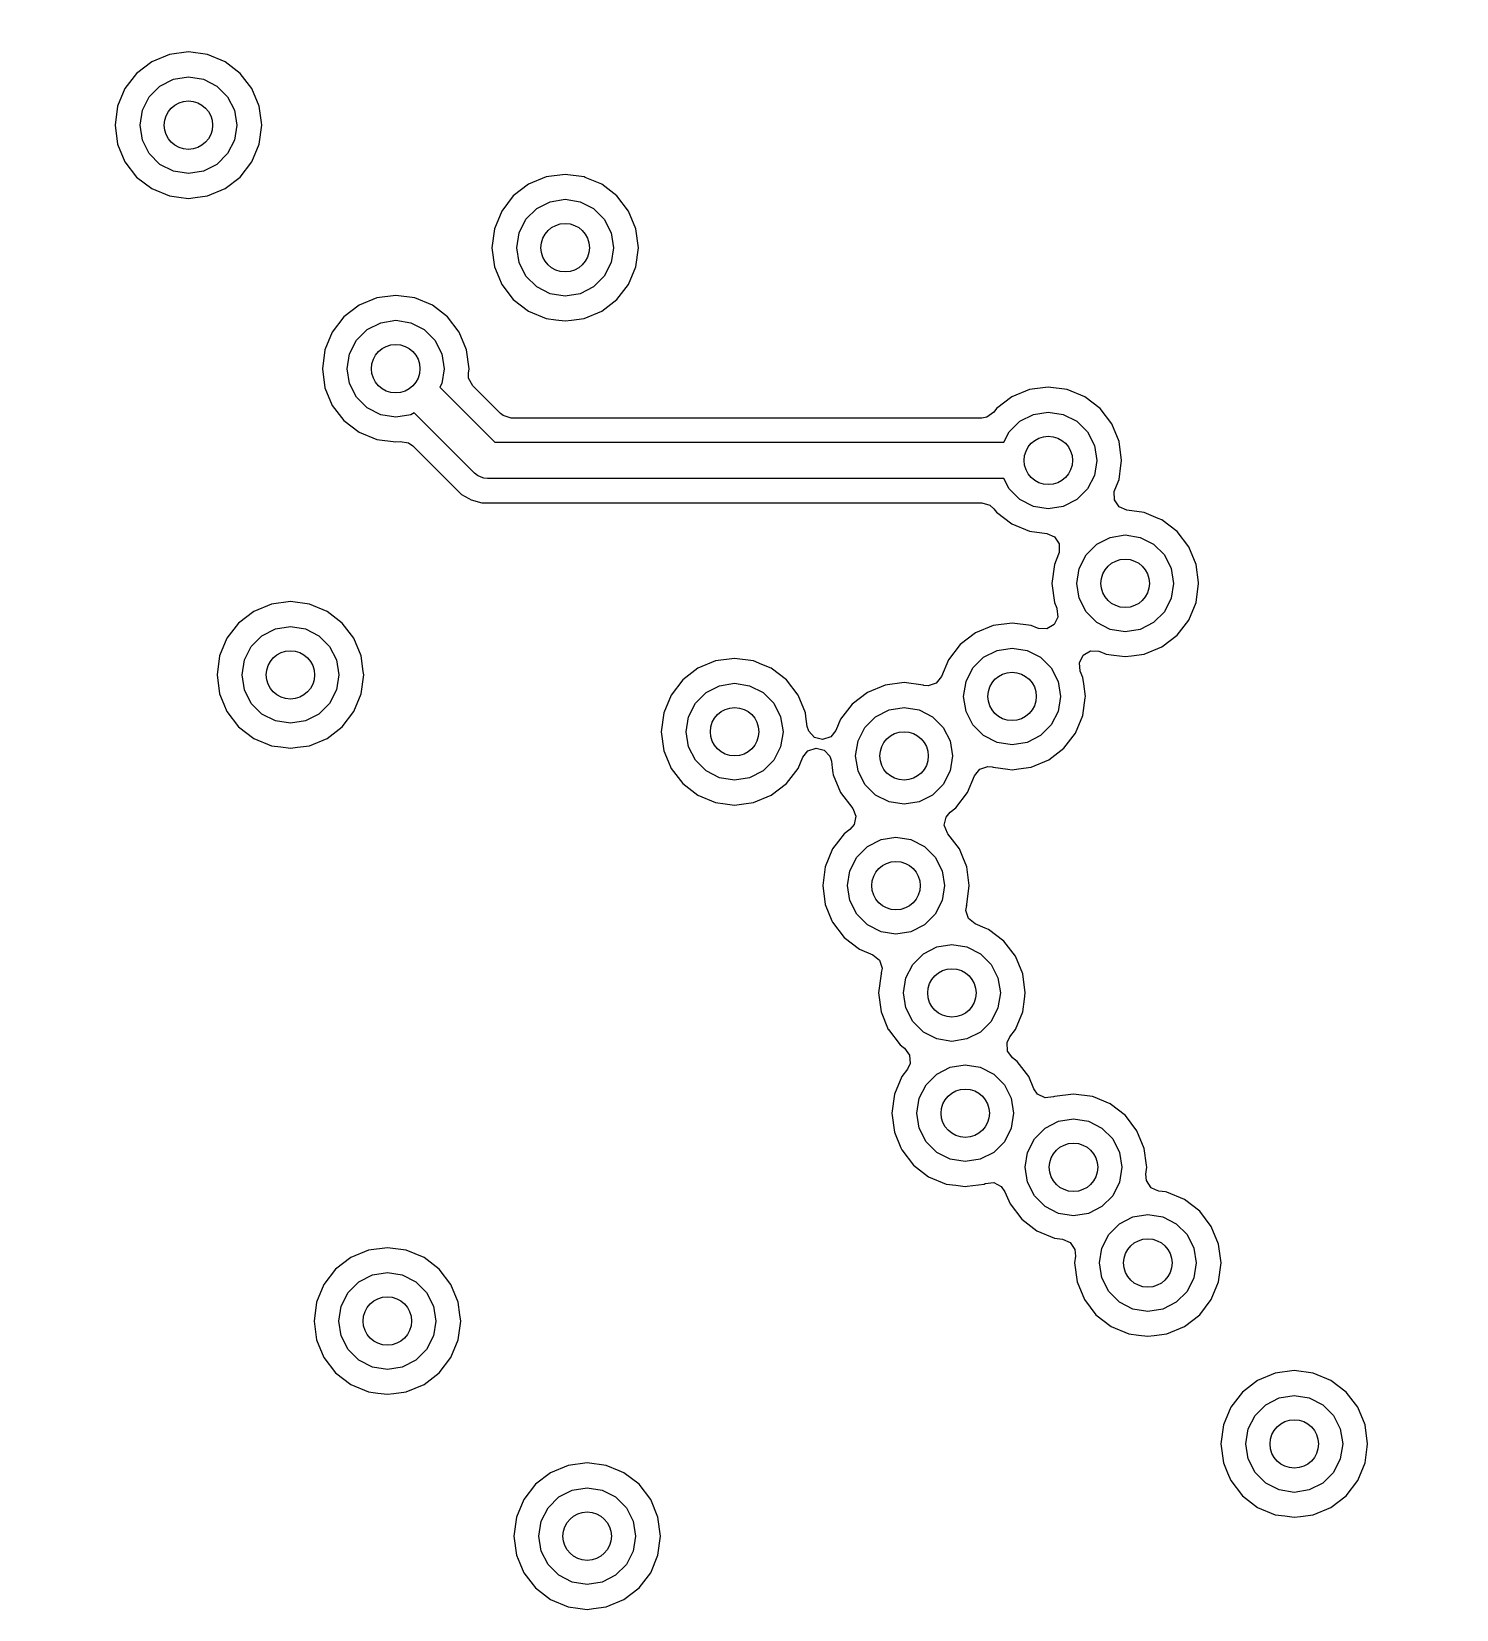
# Model space of a CAD drawing. Extents: x 116 to 183, y -110.2 to -37.6.
# Drawn here: x 130.79 to 142.56, y -79.85 to -66.81 of the extents above; entities that cross this region are included whole.
import ezdxf

# ---------------------------------------------------------------- set-up
doc = ezdxf.new("R2010")
doc.units = 0
doc.layers.add('BLACK', color=7, linetype='CONTINUOUS')

msp = doc.modelspace()

# ---------------------------------------------------------------- linework, layer by layer
at = {"layer": 'BLACK', "linetype": 'CONTINUOUS'}
for p, q in [((131.930737, -67.002456), (131.78466, -67.062963)), ((131.930739, -67.002455), (131.930737, -67.002456)), ((132.087499, -66.981818), (131.930739, -67.002455)), ((132.087501, -66.981818), (132.087499, -66.981818)), ((132.24426, -67.002455), (132.087501, -66.981818)), ((132.244262, -67.002456), (132.24426, -67.002455)), ((132.390341, -67.062964), (132.244262, -67.002456)), ((131.78466, -67.062963), (131.659218, -67.159218)), ((132.515782, -67.159218), (132.390341, -67.062964)), ((131.562963, -67.28466), (131.502456, -67.430737)), ((131.659218, -67.159218), (131.562963, -67.28466)), ((131.763893, -67.352386), (131.852386, -67.263893)), ((131.852386, -67.263893), (131.963893, -67.207077)), ((131.963893, -67.207077), (132.0875, -67.1875)), ((132.0875, -67.1875), (132.211107, -67.207077)), ((132.211107, -67.207077), (132.322614, -67.263893)), ((132.322614, -67.263893), (132.411107, -67.352386)), ((132.612036, -67.284659), (132.515782, -67.159218)), ((132.672544, -67.430738), (132.612036, -67.284659)), ((131.707077, -67.463893), (131.763893, -67.352386)), ((132.411107, -67.352386), (132.467923, -67.463893)), ((131.502455, -67.430739), (131.481818, -67.587498)), ((131.502456, -67.430737), (131.502455, -67.430739)), ((131.6875, -67.5875), (131.707077, -67.463893)), ((132.467923, -67.463893), (132.4875, -67.5875)), ((132.672544, -67.430739), (132.672544, -67.430738)), ((132.690088, -67.563998), (132.672544, -67.430739)), ((131.481818, -67.587498), (131.481818, -67.587501)), ((131.481818, -67.587501), (131.502455, -67.74426)), ((131.707077, -67.711107), (131.6875, -67.5875)), ((132.4875, -67.5875), (132.467923, -67.711107)), ((132.672544, -67.744262), (132.693182, -67.5875)), ((132.690088, -67.564001), (132.690088, -67.563998)), ((132.693182, -67.5875), (132.690088, -67.564001)), ((131.502455, -67.74426), (131.502456, -67.744262)), ((131.502456, -67.744262), (131.562964, -67.890341)), ((131.763893, -67.822614), (131.707077, -67.711107)), ((132.467923, -67.711107), (132.411107, -67.822614)), ((132.612036, -67.890341), (132.672544, -67.744262)), ((131.562964, -67.890341), (131.659218, -68.015782)), ((131.852386, -67.911107), (131.763893, -67.822614)), ((131.963893, -67.967923), (131.852386, -67.911107)), ((132.322614, -67.911107), (132.211107, -67.967923)), ((132.411107, -67.822614), (132.322614, -67.911107)), ((132.515782, -68.015782), (132.612036, -67.890341)), ((131.659218, -68.015782), (131.784659, -68.112036)), ((132.0875, -67.9875), (131.963893, -67.967923)), ((132.211107, -67.967923), (132.0875, -67.9875)), ((132.390341, -68.112036), (132.515782, -68.015782)), ((135.043237, -68.014956), (134.89716, -68.075463)), ((135.043239, -68.014955), (135.043237, -68.014956)), ((135.199999, -67.994318), (135.043239, -68.014955)), ((135.200001, -67.994318), (135.199999, -67.994318)), ((135.35676, -68.014955), (135.200001, -67.994318)), ((135.356762, -68.014956), (135.35676, -68.014955)), ((135.366358, -68.018931), (135.356762, -68.014956)), ((135.502841, -68.075464), (135.366358, -68.018931)), ((131.784659, -68.112036), (131.930738, -68.172544)), ((131.930738, -68.172544), (132.009119, -68.182863)), ((132.009119, -68.182863), (132.087499, -68.193182)), ((132.087499, -68.193182), (132.0875, -68.193182)), ((132.0875, -68.193182), (132.087501, -68.193182)), ((132.087501, -68.193182), (132.143101, -68.185862)), ((132.143101, -68.185862), (132.244262, -68.172544)), ((132.244262, -68.172544), (132.390341, -68.112036)), ((134.771718, -68.171718), (134.675463, -68.29716)), ((134.89716, -68.075463), (134.771718, -68.171718)), ((135.628282, -68.171718), (135.502841, -68.075464)), ((135.724536, -68.297159), (135.628282, -68.171718)), ((134.675463, -68.29716), (134.614956, -68.443237)), ((134.876393, -68.364886), (134.964886, -68.276393)), ((134.964886, -68.276393), (135.076393, -68.219577)), ((135.076393, -68.219577), (135.2, -68.2)), ((135.2, -68.2), (135.323607, -68.219577)), ((135.323607, -68.219577), (135.435114, -68.276393)), ((135.435114, -68.276393), (135.523607, -68.364886)), ((135.785044, -68.443238), (135.724536, -68.297159)), ((134.614955, -68.443239), (134.594318, -68.599998)), ((134.614956, -68.443237), (134.614955, -68.443239)), ((134.819577, -68.476393), (134.876393, -68.364886)), ((135.523607, -68.364886), (135.580423, -68.476393)), ((135.805682, -68.6), (135.785044, -68.443238)), ((134.8, -68.6), (134.819577, -68.476393)), ((135.580423, -68.476393), (135.6, -68.6)), ((134.594318, -68.599998), (134.594318, -68.600001)), ((134.594318, -68.600001), (134.614955, -68.75676)), ((134.819577, -68.723607), (134.8, -68.6)), ((135.6, -68.6), (135.580423, -68.723607)), ((135.785044, -68.756762), (135.805682, -68.6)), ((134.614955, -68.75676), (134.614956, -68.756762)), ((134.614956, -68.756762), (134.650775, -68.843238)), ((134.650775, -68.843238), (134.675464, -68.902841)), ((134.876393, -68.835114), (134.819577, -68.723607)), ((134.964886, -68.923607), (134.876393, -68.835114)), ((135.523607, -68.835114), (135.435114, -68.923607)), ((135.580423, -68.723607), (135.523607, -68.835114)), ((135.724536, -68.902841), (135.785044, -68.756762)), ((134.675464, -68.902841), (134.771718, -69.028282)), ((135.076393, -68.980423), (134.964886, -68.923607)), ((135.2, -69), (135.076393, -68.980423)), ((135.323607, -68.980423), (135.2, -69)), ((135.435114, -68.923607), (135.323607, -68.980423)), ((135.628282, -69.028282), (135.724536, -68.902841)), ((133.49716, -69.075463), (133.371718, -69.171718)), ((133.643237, -69.014956), (133.49716, -69.075463)), ((133.643239, -69.014955), (133.643237, -69.014956)), ((133.799999, -68.994318), (133.643239, -69.014955)), ((133.800001, -68.994318), (133.799999, -68.994318)), ((133.95676, -69.014955), (133.800001, -68.994318)), ((133.956762, -69.014956), (133.95676, -69.014955)), ((134.102841, -69.075464), (133.956762, -69.014956)), ((134.228282, -69.171718), (134.102841, -69.075464)), ((134.771718, -69.028282), (134.897159, -69.124536)), ((135.502841, -69.124536), (135.628282, -69.028282)), ((133.371718, -69.171718), (133.275463, -69.29716)), ((133.564886, -69.276393), (133.676393, -69.219577)), ((133.676393, -69.219577), (133.8, -69.2)), ((133.8, -69.2), (133.923607, -69.219577)), ((133.923607, -69.219577), (134.035114, -69.276393)), ((134.324536, -69.297159), (134.228282, -69.171718)), ((134.897159, -69.124536), (135.043238, -69.185044)), ((135.043238, -69.185044), (135.121619, -69.195363)), ((135.121619, -69.195363), (135.199999, -69.205682)), ((135.199999, -69.205682), (135.2, -69.205682)), ((135.2, -69.205682), (135.200001, -69.205682)), ((135.200001, -69.205682), (135.252254, -69.198802)), ((135.252254, -69.198802), (135.356762, -69.185044)), ((135.356762, -69.185044), (135.502841, -69.124536)), ((133.275463, -69.29716), (133.214956, -69.443237)), ((133.419577, -69.476393), (133.476393, -69.364886)), ((133.476393, -69.364886), (133.564886, -69.276393)), ((134.035114, -69.276393), (134.123607, -69.364886)), ((134.123607, -69.364886), (134.180423, -69.476393)), ((134.385044, -69.443238), (134.324536, -69.297159)), ((133.214955, -69.443239), (133.194318, -69.599998)), ((133.214956, -69.443237), (133.214955, -69.443239)), ((133.4, -69.6), (133.419577, -69.476393)), ((134.180423, -69.476393), (134.2, -69.6)), ((134.405682, -69.6), (134.385044, -69.443238)), ((133.194318, -69.599998), (133.194318, -69.600001)), ((133.194318, -69.600001), (133.214955, -69.75676)), ((133.419577, -69.723607), (133.4, -69.6)), ((134.2, -69.6), (134.180423, -69.723607)), ((134.400866, -69.636579), (134.405682, -69.6)), ((133.214955, -69.75676), (133.214956, -69.756762)), ((133.214956, -69.756762), (133.275464, -69.902841)), ((133.476393, -69.835114), (133.419577, -69.723607)), ((134.180423, -69.723607), (134.16534, -69.753208)), ((134.16534, -69.753208), (134.620132, -70.208)), ((134.402639, -69.679119), (134.400866, -69.636579)), ((134.436124, -69.740442), (134.402639, -69.679119)), ((134.666863, -69.971181), (134.436124, -69.740442)), ((139.191999, -69.752318), (139.035239, -69.772955)), ((139.192001, -69.752318), (139.191999, -69.752318)), ((139.34876, -69.772955), (139.192001, -69.752318)), ((133.564886, -69.923607), (133.476393, -69.835114)), ((138.889159, -69.833464), (138.763718, -69.929718)), ((138.88916, -69.833463), (138.889159, -69.833464)), ((139.035237, -69.772956), (138.88916, -69.833463)), ((139.035239, -69.772955), (139.035237, -69.772956)), ((139.348762, -69.772956), (139.34876, -69.772955)), ((139.494841, -69.833464), (139.348762, -69.772956)), ((139.620282, -69.929718), (139.494841, -69.833464)), ((133.275464, -69.902841), (133.371718, -70.028282)), ((133.676393, -69.980423), (133.564886, -69.923607)), ((133.8, -70), (133.676393, -69.980423)), ((133.923607, -69.980423), (133.8, -70)), ((133.953208, -69.96534), (133.923607, -69.980423)), ((134.451934, -70.464066), (133.953208, -69.96534)), ((134.687505, -69.987815), (134.666863, -69.971181)), ((134.754544, -70.0075), (134.687505, -69.987815)), ((138.642884, -70.0075), (134.754544, -70.0075)), ((138.684832, -70.000189), (138.642884, -70.0075)), ((138.741258, -69.958988), (138.684832, -70.000189)), ((138.763718, -69.929718), (138.741258, -69.958988)), ((138.956886, -70.034393), (139.068393, -69.977577)), ((139.068393, -69.977577), (139.192, -69.958)), ((139.192, -69.958), (139.315607, -69.977577)), ((139.315607, -69.977577), (139.427114, -70.034393)), ((139.716536, -70.055159), (139.620282, -69.929718)), ((133.371718, -70.028282), (133.497159, -70.124536)), ((133.497159, -70.124536), (133.643238, -70.185044)), ((138.825025, -70.208), (138.868393, -70.122886)), ((138.868393, -70.122886), (138.956886, -70.034393)), ((139.427114, -70.034393), (139.515607, -70.122886)), ((139.515607, -70.122886), (139.572423, -70.234393)), ((139.777044, -70.201238), (139.716536, -70.055159)), ((133.643238, -70.185044), (133.8, -70.205682)), ((133.8, -70.205682), (133.836577, -70.200866)), ((133.836577, -70.200866), (133.905609, -70.211631)), ((133.905609, -70.211631), (133.940442, -70.236124)), ((133.940442, -70.236124), (134.342788, -70.63847)), ((134.620132, -70.208), (138.825025, -70.208)), ((139.572423, -70.234393), (139.592, -70.358)), ((139.777044, -70.201239), (139.777044, -70.201238)), ((139.797682, -70.357998), (139.777044, -70.201239)), ((139.592, -70.358), (139.572423, -70.481607)), ((139.777044, -70.514762), (139.792169, -70.399874)), ((139.792169, -70.399874), (139.797682, -70.358001)), ((139.797682, -70.358001), (139.797682, -70.357998)), ((134.474665, -70.482721), (134.451934, -70.464066)), ((134.506339, -70.49584), (134.474665, -70.482721)), ((134.528736, -70.505118), (134.506339, -70.49584)), ((134.558, -70.508), (134.528736, -70.505118)), ((138.825025, -70.508), (134.558, -70.508)), ((138.868393, -70.593114), (138.825025, -70.508)), ((139.572423, -70.481607), (139.515607, -70.593114)), ((139.741868, -70.599683), (139.777044, -70.514762)), ((134.342788, -70.63847), (134.403975, -70.673796)), ((134.403975, -70.673796), (134.422712, -70.684614)), ((138.956886, -70.681607), (138.868393, -70.593114)), ((139.515607, -70.593114), (139.427114, -70.681607)), ((139.73705, -70.613606), (139.741868, -70.599683)), ((139.737881, -70.683471), (139.73705, -70.613606)), ((134.422712, -70.684614), (134.511856, -70.7085)), ((134.511856, -70.7085), (138.642884, -70.7085)), ((138.642884, -70.7085), (138.709923, -70.728185)), ((138.709923, -70.728185), (138.741257, -70.75701)), ((138.741257, -70.75701), (138.763718, -70.786282)), ((138.763718, -70.786282), (138.889159, -70.882536)), ((139.068393, -70.738423), (138.956886, -70.681607)), ((139.192, -70.758), (139.068393, -70.738423)), ((139.315607, -70.738423), (139.192, -70.758)), ((139.427114, -70.681607), (139.315607, -70.738423)), ((139.776352, -70.741795), (139.737881, -70.683471)), ((139.840249, -70.770062), (139.776352, -70.741795)), ((139.98376, -70.788955), (139.840249, -70.770062)), ((139.983762, -70.788956), (139.98376, -70.788955)), ((140.09989, -70.837058), (139.983762, -70.788956)), ((138.889159, -70.882536), (139.035238, -70.943044)), ((140.129841, -70.849464), (140.09989, -70.837058)), ((140.255282, -70.945718), (140.129841, -70.849464)), ((139.035238, -70.943044), (139.178751, -70.961937)), ((139.178751, -70.961937), (139.242646, -70.990203)), ((139.242646, -70.990203), (139.281118, -71.048527)), ((139.281118, -71.048527), (139.28195, -71.118392)), ((139.503393, -71.138886), (139.591886, -71.050393)), ((139.591886, -71.050393), (139.703393, -70.993577)), ((139.703393, -70.993577), (139.827, -70.974)), ((139.827, -70.974), (139.950607, -70.993577)), ((139.950607, -70.993577), (140.062114, -71.050393)), ((140.062114, -71.050393), (140.150607, -71.138886)), ((140.351536, -71.071159), (140.255282, -70.945718)), ((139.277126, -71.132328), (139.241957, -71.217234)), ((139.28195, -71.118392), (139.277126, -71.132328)), ((139.446577, -71.250393), (139.503393, -71.138886)), ((140.150607, -71.138886), (140.207423, -71.250393)), ((140.412044, -71.217238), (140.351536, -71.071159)), ((139.241955, -71.217239), (139.221318, -71.373998)), ((139.241957, -71.217234), (139.241955, -71.217239)), ((139.427, -71.374), (139.446577, -71.250393)), ((140.207423, -71.250393), (140.227, -71.374)), ((140.412044, -71.217239), (140.412044, -71.217238)), ((140.431623, -71.365959), (140.412044, -71.217239)), ((139.221318, -71.373998), (139.221318, -71.374001)), ((139.221318, -71.374001), (139.241955, -71.530759)), ((139.446577, -71.497607), (139.427, -71.374)), ((140.227, -71.374), (140.207423, -71.497607)), ((140.412044, -71.530762), (140.432682, -71.374)), ((140.432682, -71.374), (140.431623, -71.365959)), ((132.773568, -71.545287), (132.627491, -71.605794)), ((132.77357, -71.545286), (132.773568, -71.545287)), ((132.93033, -71.524649), (132.77357, -71.545286)), ((132.930332, -71.524649), (132.93033, -71.524649)), ((133.087091, -71.545286), (132.930332, -71.524649)), ((133.087093, -71.545287), (133.087091, -71.545286)), ((133.233172, -71.605795), (133.087093, -71.545287)), ((139.241955, -71.530759), (139.241955, -71.530761)), ((139.241955, -71.530761), (139.241956, -71.530762)), ((139.241956, -71.530762), (139.262003, -71.579159)), ((139.262003, -71.579159), (139.263538, -71.582865)), ((139.263538, -71.582865), (139.271006, -71.652335)), ((139.503393, -71.609114), (139.446577, -71.497607)), ((140.207423, -71.497607), (140.150607, -71.609114)), ((140.351536, -71.676841), (140.412044, -71.530762)), ((132.502049, -71.702049), (132.405794, -71.827491)), ((132.627491, -71.605794), (132.502049, -71.702049)), ((133.358613, -71.702049), (133.233172, -71.605795)), ((133.454867, -71.82749), (133.358613, -71.702049)), ((138.892439, -71.702568), (138.735679, -71.723205)), ((138.892441, -71.702568), (138.892439, -71.702568)), ((139.0492, -71.723205), (138.892441, -71.702568)), ((139.23973, -71.714814), (139.179641, -71.750466)), ((139.271006, -71.652335), (139.23973, -71.714814)), ((139.591886, -71.697607), (139.503393, -71.609114)), ((139.703393, -71.754423), (139.591886, -71.697607)), ((140.062114, -71.697607), (139.950607, -71.754423)), ((140.150607, -71.609114), (140.062114, -71.697607)), ((140.255282, -71.802282), (140.351536, -71.676841)), ((132.405794, -71.827491), (132.345287, -71.973568)), ((132.606724, -71.895217), (132.695217, -71.806724)), ((132.695217, -71.806724), (132.806724, -71.749908)), ((132.806724, -71.749908), (132.930331, -71.730331)), ((132.930331, -71.730331), (133.053938, -71.749908)), ((133.053938, -71.749908), (133.165445, -71.806724)), ((133.165445, -71.806724), (133.253938, -71.895217)), ((133.515375, -71.973569), (133.454867, -71.82749)), ((138.5896, -71.783713), (138.464158, -71.879968)), ((138.735677, -71.723206), (138.5896, -71.783713)), ((138.735679, -71.723205), (138.735677, -71.723206)), ((139.049205, -71.723207), (139.0492, -71.723205)), ((139.101524, -71.744878), (139.049205, -71.723207)), ((139.109816, -71.747971), (139.101524, -71.744878)), ((139.179641, -71.750466), (139.109816, -71.747971)), ((139.827, -71.774), (139.703393, -71.754423)), ((139.950607, -71.754423), (139.827, -71.774)), ((140.129841, -71.898536), (140.255282, -71.802282)), ((132.345286, -71.97357), (132.324649, -72.130329)), ((132.345287, -71.973568), (132.345286, -71.97357)), ((132.549908, -72.006724), (132.606724, -71.895217)), ((133.253938, -71.895217), (133.310754, -72.006724)), ((133.515375, -71.97357), (133.515375, -71.973569)), ((133.532332, -72.102374), (133.515375, -71.97357)), ((138.464158, -71.879968), (138.367903, -72.00541)), ((138.657326, -71.984643), (138.768833, -71.927827)), ((138.768833, -71.927827), (138.89244, -71.90825)), ((138.89244, -71.90825), (139.016047, -71.927827)), ((139.016047, -71.927827), (139.127554, -71.984643)), ((139.448433, -72.029915), (139.479708, -71.967436)), ((139.479708, -71.967436), (139.539797, -71.931784)), ((139.539797, -71.931784), (139.609622, -71.934278)), ((139.609622, -71.934278), (139.617904, -71.937366)), ((139.617904, -71.937366), (139.670238, -71.959044)), ((139.670238, -71.959044), (139.733982, -71.967436)), ((139.733982, -71.967436), (139.826999, -71.979682)), ((139.826999, -71.979682), (139.827, -71.979682)), ((139.827, -71.979682), (139.827001, -71.979682)), ((139.827001, -71.979682), (139.879254, -71.972802)), ((139.879254, -71.972802), (139.983762, -71.959044)), ((139.983762, -71.959044), (140.129841, -71.898536)), ((132.530331, -72.130331), (132.549908, -72.006724)), ((133.310754, -72.006724), (133.330331, -72.130331)), ((133.536013, -72.130331), (133.532332, -72.102374)), ((136.29716, -72.075463), (136.171718, -72.171718)), ((136.443237, -72.014956), (136.29716, -72.075463)), ((136.443239, -72.014955), (136.443237, -72.014956)), ((136.599999, -71.994318), (136.443239, -72.014955)), ((136.600001, -71.994318), (136.599999, -71.994318)), ((136.75676, -72.014955), (136.600001, -71.994318)), ((136.756762, -72.014956), (136.75676, -72.014955)), ((136.82491, -72.043184), (136.756762, -72.014956)), ((136.902841, -72.075464), (136.82491, -72.043184)), ((137.028282, -72.171718), (136.902841, -72.075464)), ((138.367903, -72.00541), (138.310299, -72.144478)), ((138.512017, -72.184643), (138.568833, -72.073136)), ((138.568833, -72.073136), (138.657326, -71.984643)), ((139.127554, -71.984643), (139.216047, -72.073136)), ((139.216047, -72.073136), (139.272863, -72.184643)), ((139.455901, -72.099384), (139.448433, -72.029915)), ((139.477484, -72.151488), (139.455901, -72.099384)), ((132.324649, -72.130329), (132.324649, -72.130332)), ((132.324649, -72.130332), (132.345286, -72.287091)), ((132.549908, -72.253938), (132.530331, -72.130331)), ((133.330331, -72.130331), (133.310754, -72.253938)), ((133.515375, -72.287093), (133.536013, -72.130331)), ((136.171718, -72.171718), (136.075463, -72.29716)), ((136.364886, -72.276393), (136.476393, -72.219577)), ((136.476393, -72.219577), (136.6, -72.2)), ((136.6, -72.2), (136.723607, -72.219577)), ((136.723607, -72.219577), (136.835114, -72.276393)), ((137.124536, -72.297159), (137.028282, -72.171718)), ((137.843237, -72.214956), (137.69716, -72.275463)), ((137.843239, -72.214955), (137.843237, -72.214956)), ((137.999999, -72.194318), (137.843239, -72.214955)), ((138.000001, -72.194318), (137.999999, -72.194318)), ((138.156765, -72.214956), (138.000001, -72.194318)), ((138.16365, -72.216801), (138.156765, -72.214956)), ((138.200163, -72.220946), (138.16365, -72.216801)), ((138.266458, -72.198882), (138.200163, -72.220946)), ((138.310299, -72.144478), (138.266458, -72.198882)), ((138.49244, -72.30825), (138.512017, -72.184643)), ((139.272863, -72.184643), (139.29244, -72.30825)), ((139.484363, -72.203742), (139.477484, -72.151488)), ((139.498122, -72.308248), (139.484363, -72.203742)), ((132.345286, -72.287091), (132.345287, -72.287093)), ((132.345287, -72.287093), (132.381063, -72.373465)), ((132.606724, -72.365445), (132.549908, -72.253938)), ((132.695217, -72.453938), (132.606724, -72.365445)), ((133.253938, -72.365445), (133.165445, -72.453938)), ((133.310754, -72.253938), (133.253938, -72.365445)), ((133.454867, -72.433172), (133.515375, -72.287093)), ((136.075463, -72.29716), (136.014956, -72.443237)), ((136.219577, -72.476393), (136.276393, -72.364886)), ((136.276393, -72.364886), (136.364886, -72.276393)), ((136.835114, -72.276393), (136.923607, -72.364886)), ((136.923607, -72.364886), (136.980423, -72.476393)), ((137.185044, -72.443238), (137.124536, -72.297159)), ((137.69716, -72.275463), (137.571718, -72.371718)), ((138.512017, -72.431857), (138.49244, -72.30825)), ((139.29244, -72.30825), (139.272863, -72.431857)), ((139.477484, -72.465012), (139.496598, -72.319825)), ((139.496598, -72.319825), (139.498122, -72.308251)), ((139.498122, -72.308251), (139.498122, -72.308248)), ((132.381063, -72.373465), (132.405795, -72.433172)), ((132.405795, -72.433172), (132.502049, -72.558613)), ((132.806724, -72.510754), (132.695217, -72.453938)), ((133.165445, -72.453938), (133.053938, -72.510754)), ((133.358613, -72.558613), (133.454867, -72.433172)), ((136.014955, -72.443239), (135.994318, -72.599998)), ((136.014956, -72.443237), (136.014955, -72.443239)), ((136.2, -72.6), (136.219577, -72.476393)), ((136.980423, -72.476393), (137, -72.6)), ((137.189286, -72.475464), (137.185044, -72.443238)), ((137.20007, -72.557374), (137.189286, -72.475464)), ((137.475463, -72.49716), (137.43757, -72.588642)), ((137.571718, -72.371718), (137.475463, -72.49716)), ((137.676393, -72.564886), (137.764886, -72.476393)), ((137.764886, -72.476393), (137.876393, -72.419577)), ((137.876393, -72.419577), (138, -72.4)), ((138, -72.4), (138.123607, -72.419577)), ((138.123607, -72.419577), (138.235114, -72.476393)), ((138.235114, -72.476393), (138.323607, -72.564886)), ((138.568833, -72.543364), (138.512017, -72.431857)), ((139.272863, -72.431857), (139.216047, -72.543364)), ((139.416976, -72.611091), (139.477484, -72.465012)), ((132.502049, -72.558613), (132.62749, -72.654867)), ((132.930331, -72.530331), (132.806724, -72.510754)), ((133.053938, -72.510754), (132.930331, -72.530331)), ((133.233172, -72.654867), (133.358613, -72.558613)), ((135.994318, -72.599998), (135.994318, -72.600001)), ((135.994318, -72.600001), (136.014955, -72.75676)), ((136.219577, -72.723607), (136.2, -72.6)), ((137, -72.6), (136.980423, -72.723607)), ((137.212125, -72.596693), (137.20007, -72.557374)), ((137.259735, -72.64783), (137.212125, -72.596693)), ((137.43757, -72.588642), (137.393728, -72.643046)), ((137.619577, -72.676393), (137.676393, -72.564886)), ((138.323607, -72.564886), (138.380423, -72.676393)), ((138.657326, -72.631857), (138.568833, -72.543364)), ((138.768833, -72.688673), (138.657326, -72.631857)), ((139.127554, -72.631857), (139.016047, -72.688673)), ((139.216047, -72.543364), (139.127554, -72.631857)), ((139.320722, -72.736532), (139.416976, -72.611091)), ((132.62749, -72.654867), (132.773569, -72.715375)), ((132.773569, -72.715375), (132.85195, -72.725694)), ((132.85195, -72.725694), (132.93033, -72.736013)), ((132.93033, -72.736013), (132.930331, -72.736013)), ((132.930331, -72.736013), (132.930332, -72.736013)), ((132.930332, -72.736013), (132.989396, -72.728237)), ((132.989396, -72.728237), (133.087093, -72.715375)), ((133.087093, -72.715375), (133.233172, -72.654867)), ((136.014955, -72.75676), (136.014956, -72.756762)), ((136.014956, -72.756762), (136.050775, -72.843238)), ((136.276393, -72.835114), (136.219577, -72.723607)), ((136.980423, -72.723607), (136.923607, -72.835114)), ((137.16243, -72.811356), (137.206269, -72.756954)), ((137.206269, -72.756954), (137.272563, -72.734889)), ((137.327434, -72.66511), (137.259735, -72.64783)), ((137.272563, -72.734889), (137.340263, -72.752168)), ((137.393728, -72.643046), (137.327434, -72.66511)), ((137.340263, -72.752168), (137.387874, -72.803305)), ((137.6, -72.8), (137.619577, -72.676393)), ((138.380423, -72.676393), (138.4, -72.8)), ((138.89244, -72.70825), (138.768833, -72.688673)), ((139.016047, -72.688673), (138.89244, -72.70825)), ((139.195281, -72.832786), (139.320722, -72.736532)), ((136.050775, -72.843238), (136.075464, -72.902841)), ((136.364886, -72.923607), (136.276393, -72.835114)), ((136.923607, -72.835114), (136.835114, -72.923607)), ((137.124536, -72.902841), (137.16243, -72.811356)), ((137.387874, -72.803305), (137.399929, -72.842624)), ((137.399929, -72.842624), (137.40722, -72.898)), ((137.619577, -72.923607), (137.6, -72.8)), ((138.4, -72.8), (138.380423, -72.923607)), ((138.625981, -72.909368), (138.692275, -72.887303)), ((138.692275, -72.887303), (138.728795, -72.891449)), ((138.728795, -72.891449), (138.73567, -72.89329)), ((139.049202, -72.893294), (139.195281, -72.832786)), ((136.075464, -72.902841), (136.171718, -73.028282)), ((136.476393, -72.980423), (136.364886, -72.923607)), ((136.6, -73), (136.476393, -72.980423)), ((136.723607, -72.980423), (136.6, -73)), ((136.835114, -72.923607), (136.723607, -72.980423)), ((137.028282, -73.028282), (137.124536, -72.902841)), ((137.40722, -72.898), (137.412732, -72.939872)), ((137.412732, -72.939872), (137.414956, -72.95676)), ((137.414956, -72.95676), (137.414956, -72.956762)), ((137.414956, -72.956762), (137.475464, -73.102842)), ((137.676393, -73.035114), (137.619577, -72.923607)), ((138.380423, -72.923607), (138.323607, -73.035114)), ((138.524536, -73.102841), (138.58214, -72.963771)), ((138.58214, -72.963771), (138.625981, -72.909368)), ((138.73567, -72.89329), (138.735678, -72.893294)), ((138.735678, -72.893294), (138.857773, -72.909368)), ((138.857773, -72.909368), (138.892439, -72.913932)), ((138.892439, -72.913932), (138.89244, -72.913932)), ((138.89244, -72.913932), (138.892441, -72.913932)), ((138.892441, -72.913932), (138.944694, -72.907052)), ((138.944694, -72.907052), (139.049202, -72.893294)), ((136.171718, -73.028282), (136.297159, -73.124536)), ((136.297159, -73.124536), (136.443238, -73.185044)), ((136.756762, -73.185044), (136.902841, -73.124536)), ((136.902841, -73.124536), (137.028282, -73.028282)), ((137.475464, -73.102842), (137.575591, -73.23333)), ((137.764886, -73.123607), (137.676393, -73.035114)), ((137.876393, -73.180423), (137.764886, -73.123607)), ((138.235114, -73.123607), (138.123607, -73.180423)), ((138.323607, -73.035114), (138.235114, -73.123607)), ((138.428282, -73.228282), (138.524536, -73.102841)), ((136.443238, -73.185044), (136.521619, -73.195363)), ((136.521619, -73.195363), (136.599999, -73.205682)), ((136.599999, -73.205682), (136.6, -73.205682)), ((136.6, -73.205682), (136.600001, -73.205682)), ((136.600001, -73.205682), (136.677226, -73.195515)), ((136.677226, -73.195515), (136.756762, -73.185044)), ((137.575591, -73.23333), (137.600785, -73.298499)), ((138, -73.2), (137.876393, -73.180423)), ((138.123607, -73.180423), (138, -73.2)), ((138.346575, -73.305102), (138.380619, -73.264854)), ((138.380619, -73.264854), (138.428282, -73.228282)), ((137.552702, -73.407191), (137.505043, -73.443761)), ((137.586747, -73.366944), (137.552702, -73.407191)), ((137.600785, -73.298499), (137.586747, -73.366944)), ((138.332537, -73.373547), (138.346575, -73.305102)), ((138.357731, -73.438716), (138.332537, -73.373547)), ((137.459064, -73.503682), (137.408786, -73.569205)), ((137.505041, -73.443763), (137.459064, -73.503682)), ((137.505042, -73.443762), (137.505041, -73.443763)), ((137.505043, -73.443761), (137.505042, -73.443762)), ((137.698209, -73.548438), (137.809716, -73.491622)), ((137.809716, -73.491622), (137.933323, -73.472045)), ((137.933323, -73.472045), (138.05693, -73.491622)), ((138.05693, -73.491622), (138.168437, -73.548438)), ((138.361601, -73.44376), (138.357731, -73.438716)), ((138.361605, -73.443763), (138.361601, -73.44376)), ((138.457859, -73.569204), (138.361605, -73.443763)), ((137.408786, -73.569205), (137.348279, -73.715282)), ((137.5529, -73.748438), (137.609716, -73.636931)), ((137.609716, -73.636931), (137.698209, -73.548438)), ((138.168437, -73.548438), (138.25693, -73.636931)), ((138.25693, -73.636931), (138.313746, -73.748438)), ((138.486147, -73.637498), (138.457859, -73.569204)), ((138.518367, -73.715283), (138.486147, -73.637498)), ((137.348278, -73.715284), (137.327641, -73.872043)), ((137.348279, -73.715282), (137.348278, -73.715284)), ((137.533323, -73.872045), (137.5529, -73.748438)), ((138.313746, -73.748438), (138.333323, -73.872045)), ((138.518367, -73.715284), (138.518367, -73.715283)), ((138.539005, -73.872043), (138.518367, -73.715284)), ((137.327641, -73.872043), (137.327641, -73.872046)), ((137.327641, -73.872046), (137.348278, -74.028805)), ((137.5529, -73.995652), (137.533323, -73.872045)), ((138.333323, -73.872045), (138.313746, -73.995652)), ((138.518367, -74.028807), (138.538994, -73.872128)), ((138.538994, -73.872128), (138.539005, -73.872046)), ((138.539005, -73.872046), (138.539005, -73.872043)), ((137.348278, -74.028805), (137.348279, -74.028807)), ((137.348279, -74.028807), (137.403489, -74.162097)), ((137.609716, -74.107159), (137.5529, -73.995652)), ((138.313746, -73.995652), (138.25693, -74.107159)), ((138.510144, -74.077937), (138.517533, -74.036998)), ((138.516263, -74.036658), (138.518365, -74.02881)), ((138.517533, -74.036998), (138.516263, -74.036658)), ((138.518365, -74.02881), (138.518367, -74.028807)), ((137.403489, -74.162097), (137.408787, -74.174886)), ((137.408787, -74.174886), (137.505041, -74.300327)), ((137.698209, -74.195652), (137.609716, -74.107159)), ((137.809716, -74.252468), (137.698209, -74.195652)), ((138.168437, -74.195652), (138.05693, -74.252468)), ((138.25693, -74.107159), (138.168437, -74.195652)), ((138.532209, -74.144232), (138.510144, -74.077937)), ((138.586612, -74.188073), (138.532209, -74.144232)), ((138.669832, -74.222544), (138.586612, -74.188073)), ((137.505041, -74.300327), (137.630482, -74.396581)), ((137.933323, -74.272045), (137.809716, -74.252468)), ((138.05693, -74.252468), (137.933323, -74.272045)), ((138.698283, -74.234329), (138.669832, -74.222544)), ((138.823724, -74.330583), (138.698283, -74.234329)), ((137.630482, -74.396581), (137.742152, -74.442836)), ((137.742152, -74.442836), (137.796555, -74.486677)), ((138.071835, -74.523751), (138.160328, -74.435258)), ((138.160328, -74.435258), (138.271835, -74.378442)), ((138.271835, -74.378442), (138.395442, -74.358865)), ((138.395442, -74.358865), (138.519049, -74.378442)), ((138.519049, -74.378442), (138.630556, -74.435258)), ((138.630556, -74.435258), (138.719049, -74.523751)), ((138.919978, -74.456024), (138.823724, -74.330583)), ((138.980486, -74.602103), (138.919978, -74.456024)), ((137.796555, -74.486677), (137.81862, -74.552971)), ((137.81862, -74.552971), (137.811236, -74.593916)), ((138.015019, -74.635258), (138.071835, -74.523751)), ((138.719049, -74.523751), (138.775865, -74.635258)), ((137.810398, -74.602102), (137.78976, -74.758863)), ((137.812501, -74.594255), (137.810398, -74.602102)), ((137.811236, -74.593916), (137.812501, -74.594255)), ((137.995442, -74.758865), (138.015019, -74.635258)), ((138.775865, -74.635258), (138.795442, -74.758865)), ((138.980486, -74.602104), (138.980486, -74.602103)), ((139.001124, -74.758863), (138.980486, -74.602104)), ((137.78976, -74.758863), (137.78976, -74.758866)), ((137.78976, -74.758866), (137.810397, -74.915625)), ((138.015019, -74.882472), (137.995442, -74.758865)), ((138.795442, -74.758865), (138.775865, -74.882472)), ((138.980486, -74.915627), (138.994244, -74.811119)), ((138.994244, -74.811119), (139.001124, -74.758866)), ((139.001124, -74.758866), (139.001124, -74.758863)), ((137.810397, -74.915625), (137.810398, -74.915627)), ((137.810398, -74.915627), (137.870058, -75.05966)), ((138.071835, -74.993979), (138.015019, -74.882472)), ((138.775865, -74.882472), (138.719049, -74.993979)), ((138.919978, -75.061706), (138.980486, -74.915627)), ((137.870058, -75.05966), (137.870906, -75.061706)), ((137.870906, -75.061706), (137.96716, -75.187147)), ((138.160328, -75.082472), (138.071835, -74.993979)), ((138.271835, -75.139288), (138.160328, -75.082472)), ((138.630556, -75.082472), (138.519049, -75.139288)), ((138.719049, -74.993979), (138.630556, -75.082472)), ((138.873683, -75.122038), (138.919978, -75.061706)), ((137.96716, -75.187147), (137.991388, -75.205738)), ((137.991388, -75.205738), (138.004438, -75.215751)), ((138.004438, -75.215751), (138.045641, -75.272179)), ((138.395442, -75.158865), (138.271835, -75.139288)), ((138.519049, -75.139288), (138.395442, -75.158865)), ((138.851217, -75.169722), (138.873683, -75.122038)), ((138.855371, -75.239469), (138.851217, -75.169722)), ((138.890626, -75.287752), (138.855371, -75.239469)), ((138.049796, -75.341925), (138.027328, -75.389613)), ((138.045641, -75.272179), (138.049796, -75.341925)), ((138.381964, -75.372362), (138.505571, -75.352785)), ((138.505571, -75.352785), (138.629178, -75.372362)), ((138.896573, -75.295897), (138.890626, -75.287752)), ((138.933853, -75.324503), (138.896573, -75.295897)), ((139.030107, -75.449944), (138.933853, -75.324503)), ((137.981035, -75.449942), (137.920527, -75.596022)), ((138.027328, -75.389613), (137.981035, -75.449942)), ((138.181964, -75.517671), (138.270457, -75.429178)), ((138.270457, -75.429178), (138.381964, -75.372362)), ((138.629178, -75.372362), (138.740685, -75.429178)), ((138.740685, -75.429178), (138.829178, -75.517671)), ((139.072207, -75.551583), (139.030107, -75.449944)), ((137.920526, -75.596024), (137.899889, -75.752783)), ((137.920527, -75.596022), (137.920526, -75.596024)), ((138.105571, -75.752785), (138.125148, -75.629178)), ((138.125148, -75.629178), (138.181964, -75.517671)), ((138.829178, -75.517671), (138.885994, -75.629178)), ((138.885994, -75.629178), (138.905571, -75.752785)), ((139.102271, -75.594884), (139.072207, -75.551583)), ((139.16475, -75.626159), (139.102271, -75.594884)), ((139.234218, -75.618692), (139.16475, -75.626159)), ((139.243238, -75.614956), (139.234218, -75.618692)), ((139.243239, -75.614955), (139.243238, -75.614956)), ((139.399999, -75.594318), (139.243239, -75.614955)), ((139.400001, -75.594318), (139.399999, -75.594318)), ((139.55676, -75.614955), (139.400001, -75.594318)), ((139.556762, -75.614956), (139.55676, -75.614955)), ((139.565781, -75.618692), (139.556762, -75.614956)), ((139.702841, -75.675464), (139.565781, -75.618692)), ((137.899889, -75.752783), (137.899889, -75.752786)), ((137.899889, -75.752786), (137.920526, -75.909545)), ((138.125148, -75.876392), (138.105571, -75.752785)), ((138.905571, -75.752785), (138.885994, -75.876392)), ((139.828282, -75.771718), (139.702841, -75.675464)), ((138.181964, -75.987899), (138.125148, -75.876392)), ((138.885994, -75.876392), (138.829178, -75.987899)), ((139.076393, -75.964886), (139.164886, -75.876393)), ((139.164886, -75.876393), (139.276393, -75.819577)), ((139.276393, -75.819577), (139.4, -75.8)), ((139.4, -75.8), (139.523607, -75.819577)), ((139.523607, -75.819577), (139.635114, -75.876393)), ((139.635114, -75.876393), (139.723607, -75.964886)), ((139.924536, -75.897159), (139.828282, -75.771718)), ((137.920526, -75.909545), (137.920527, -75.909547)), ((137.920527, -75.909547), (137.974071, -76.038815)), ((138.270457, -76.076392), (138.181964, -75.987899)), ((138.829178, -75.987899), (138.740685, -76.076392)), ((139.019577, -76.076393), (139.076393, -75.964886)), ((139.723607, -75.964886), (139.780423, -76.076393)), ((139.985044, -76.043238), (139.924536, -75.897159)), ((137.974071, -76.038815), (137.981035, -76.055626)), ((137.981035, -76.055626), (138.077289, -76.181067)), ((138.381964, -76.133208), (138.270457, -76.076392)), ((138.505571, -76.152785), (138.381964, -76.133208)), ((138.629178, -76.133208), (138.505571, -76.152785)), ((138.740685, -76.076392), (138.629178, -76.133208)), ((139, -76.2), (139.019577, -76.076393)), ((139.780423, -76.076393), (139.8, -76.2)), ((139.985044, -76.043239), (139.985044, -76.043238)), ((140.003189, -76.181067), (139.985044, -76.043239)), ((138.077289, -76.181067), (138.20273, -76.277321)), ((138.20273, -76.277321), (138.348809, -76.337829)), ((139.019577, -76.323607), (139, -76.2)), ((139.8, -76.2), (139.780423, -76.323607)), ((139.998098, -76.257603), (140.005682, -76.2)), ((140.002484, -76.310132), (139.998098, -76.257603)), ((140.005682, -76.2), (140.003189, -76.181067)), ((138.348809, -76.337829), (138.42719, -76.348148)), ((138.42719, -76.348148), (138.50557, -76.358467)), ((138.50557, -76.358467), (138.505571, -76.358467)), ((138.505571, -76.358467), (138.505572, -76.358467)), ((138.505572, -76.358467), (138.521908, -76.356316)), ((138.521908, -76.356316), (138.662333, -76.337829)), ((138.662333, -76.337829), (138.671348, -76.334094)), ((138.671348, -76.334094), (138.740815, -76.326625)), ((138.740815, -76.326625), (138.803295, -76.357898)), ((138.803295, -76.357898), (138.833363, -76.401202)), ((138.833363, -76.401202), (138.875463, -76.502839)), ((139.076393, -76.435114), (139.019577, -76.323607)), ((139.780423, -76.323607), (139.723607, -76.435114)), ((140.040954, -76.368457), (140.002484, -76.310132)), ((140.078344, -76.384998), (140.040954, -76.368457)), ((140.10485, -76.396724), (140.078344, -76.384998)), ((140.158744, -76.403819), (140.10485, -76.396724)), ((140.170853, -76.405414), (140.158744, -76.403819)), ((140.316932, -76.465922), (140.170853, -76.405414)), ((138.875463, -76.502839), (138.875464, -76.502841)), ((138.875464, -76.502841), (138.971718, -76.628282)), ((139.164886, -76.523607), (139.076393, -76.435114)), ((139.276393, -76.580423), (139.164886, -76.523607)), ((139.635114, -76.523607), (139.523607, -76.580423)), ((139.723607, -76.435114), (139.635114, -76.523607)), ((140.442373, -76.562176), (140.316932, -76.465922)), ((138.971718, -76.628282), (139.097159, -76.724536)), ((139.4, -76.6), (139.276393, -76.580423)), ((139.523607, -76.580423), (139.4, -76.6)), ((139.690484, -76.755344), (139.778977, -76.666851)), ((139.778977, -76.666851), (139.890484, -76.610035)), ((139.890484, -76.610035), (140.014091, -76.590458)), ((140.014091, -76.590458), (140.137698, -76.610035)), ((140.137698, -76.610035), (140.249205, -76.666851)), ((140.249205, -76.666851), (140.337698, -76.755344)), ((140.538627, -76.687617), (140.442373, -76.562176)), ((139.097159, -76.724536), (139.243238, -76.785044)), ((139.243238, -76.785044), (139.309238, -76.793733)), ((139.309238, -76.793733), (139.373135, -76.821999)), ((139.633668, -76.866851), (139.690484, -76.755344)), ((140.337698, -76.755344), (140.394514, -76.866851)), ((140.599135, -76.833696), (140.538627, -76.687617)), ((133.574237, -76.884956), (133.42816, -76.945463)), ((133.574239, -76.884955), (133.574237, -76.884956)), ((133.730999, -76.864318), (133.574239, -76.884955)), ((133.731001, -76.864318), (133.730999, -76.864318)), ((133.88776, -76.884955), (133.731001, -76.864318)), ((133.887762, -76.884956), (133.88776, -76.884955)), ((134.033841, -76.945464), (133.887762, -76.884956)), ((139.373135, -76.821999), (139.411606, -76.880324)), ((139.415992, -76.932857), (139.408409, -76.990456)), ((139.411606, -76.880324), (139.415992, -76.932857)), ((139.614091, -76.990458), (139.633668, -76.866851)), ((140.394514, -76.866851), (140.414091, -76.990458)), ((140.599135, -76.833697), (140.599135, -76.833696)), ((140.617085, -76.970044), (140.599135, -76.833697)), ((133.302718, -77.041718), (133.206463, -77.16716)), ((133.42816, -76.945463), (133.302718, -77.041718)), ((134.159282, -77.041718), (134.033841, -76.945464)), ((134.255536, -77.167159), (134.159282, -77.041718)), ((139.408409, -76.990456), (139.408409, -76.990459)), ((139.408409, -76.990459), (139.429046, -77.147218)), ((139.633668, -77.114065), (139.614091, -76.990458)), ((140.414091, -76.990458), (140.394514, -77.114065)), ((140.599135, -77.14722), (140.619773, -76.990458)), ((140.619773, -76.990458), (140.617085, -76.970044)), ((133.206463, -77.16716), (133.145956, -77.313237)), ((133.407393, -77.234886), (133.495886, -77.146393)), ((133.495886, -77.146393), (133.607393, -77.089577)), ((133.607393, -77.089577), (133.731, -77.07)), ((133.731, -77.07), (133.854607, -77.089577)), ((133.854607, -77.089577), (133.966114, -77.146393)), ((133.966114, -77.146393), (134.054607, -77.234886)), ((134.316044, -77.313238), (134.255536, -77.167159)), ((139.429046, -77.147218), (139.429047, -77.14722)), ((139.429047, -77.14722), (139.489555, -77.293299)), ((139.690484, -77.225572), (139.633668, -77.114065)), ((140.394514, -77.114065), (140.337698, -77.225572)), ((140.538627, -77.293299), (140.599135, -77.14722)), ((133.145955, -77.313239), (133.125318, -77.469998)), ((133.145956, -77.313237), (133.145955, -77.313239)), ((133.350577, -77.346393), (133.407393, -77.234886)), ((134.054607, -77.234886), (134.111423, -77.346393)), ((134.316044, -77.313239), (134.316044, -77.313238)), ((134.329933, -77.418739), (134.316044, -77.313239)), ((139.489555, -77.293299), (139.585809, -77.41874)), ((139.778977, -77.314065), (139.690484, -77.225572)), ((139.890484, -77.370881), (139.778977, -77.314065)), ((140.249205, -77.314065), (140.137698, -77.370881)), ((140.337698, -77.225572), (140.249205, -77.314065)), ((140.442373, -77.41874), (140.538627, -77.293299)), ((133.331, -77.47), (133.350577, -77.346393)), ((134.111423, -77.346393), (134.131, -77.47)), ((134.336682, -77.47), (134.329933, -77.418739)), ((139.585809, -77.41874), (139.71125, -77.514994)), ((140.014091, -77.390458), (139.890484, -77.370881)), ((140.137698, -77.370881), (140.014091, -77.390458)), ((140.316932, -77.514994), (140.442373, -77.41874)), ((133.125318, -77.469998), (133.125318, -77.470001)), ((133.125318, -77.470001), (133.145955, -77.62676)), ((133.350577, -77.593607), (133.331, -77.47)), ((134.131, -77.47), (134.111423, -77.593607)), ((134.316044, -77.626762), (134.336682, -77.47)), ((139.71125, -77.514994), (139.857329, -77.575502)), ((139.857329, -77.575502), (139.93571, -77.585821)), ((139.93571, -77.585821), (140.01409, -77.59614)), ((140.066345, -77.58926), (140.170853, -77.575502)), ((140.170853, -77.575502), (140.316932, -77.514994)), ((133.145955, -77.62676), (133.145956, -77.626762)), ((133.145956, -77.626762), (133.206464, -77.772841)), ((133.407393, -77.705114), (133.350577, -77.593607)), ((133.495886, -77.793607), (133.407393, -77.705114)), ((134.054607, -77.705114), (133.966114, -77.793607)), ((134.111423, -77.593607), (134.054607, -77.705114)), ((134.255536, -77.772841), (134.316044, -77.626762)), ((140.01409, -77.59614), (140.014091, -77.59614)), ((140.014091, -77.59614), (140.014092, -77.59614)), ((140.014092, -77.59614), (140.066345, -77.58926)), ((133.206464, -77.772841), (133.302718, -77.898282)), ((133.607393, -77.850423), (133.495886, -77.793607)), ((133.966114, -77.793607), (133.854607, -77.850423)), ((134.159282, -77.898282), (134.255536, -77.772841)), ((133.302718, -77.898282), (133.428159, -77.994536)), ((133.731, -77.87), (133.607393, -77.850423)), ((133.854607, -77.850423), (133.731, -77.87)), ((134.033841, -77.994536), (134.159282, -77.898282)), ((140.92116, -77.961463), (140.795718, -78.057718)), ((141.067237, -77.900956), (140.92116, -77.961463)), ((141.067239, -77.900955), (141.067237, -77.900956)), ((141.223999, -77.880318), (141.067239, -77.900955)), ((141.224001, -77.880318), (141.223999, -77.880318)), ((141.38076, -77.900955), (141.224001, -77.880318)), ((141.380762, -77.900956), (141.38076, -77.900955)), ((141.526841, -77.961464), (141.380762, -77.900956)), ((141.652282, -78.057718), (141.526841, -77.961464)), ((133.428159, -77.994536), (133.574238, -78.055044)), ((133.574238, -78.055044), (133.652619, -78.065363)), ((133.652619, -78.065363), (133.730999, -78.075682)), ((133.730999, -78.075682), (133.731, -78.075682)), ((133.731, -78.075682), (133.731001, -78.075682)), ((133.731001, -78.075682), (133.783254, -78.068802)), ((133.783254, -78.068802), (133.887762, -78.055044)), ((133.887762, -78.055044), (134.033841, -77.994536)), ((140.795718, -78.057718), (140.699463, -78.18316)), ((140.988886, -78.162393), (141.100393, -78.105577)), ((141.100393, -78.105577), (141.224, -78.086)), ((141.224, -78.086), (141.347607, -78.105577)), ((141.347607, -78.105577), (141.459114, -78.162393)), ((141.748536, -78.183159), (141.652282, -78.057718)), ((140.699463, -78.18316), (140.638956, -78.329237)), ((140.900393, -78.250886), (140.988886, -78.162393)), ((141.459114, -78.162393), (141.547607, -78.250886)), ((141.809044, -78.329238), (141.748536, -78.183159)), ((140.638955, -78.329239), (140.618318, -78.485998)), ((140.638956, -78.329237), (140.638955, -78.329239)), ((140.824, -78.486), (140.843577, -78.362393)), ((140.843577, -78.362393), (140.900393, -78.250886)), ((141.547607, -78.250886), (141.604423, -78.362393)), ((141.604423, -78.362393), (141.624, -78.486)), ((141.809044, -78.329239), (141.809044, -78.329238)), ((141.829682, -78.485998), (141.809044, -78.329239)), ((140.618318, -78.485998), (140.618318, -78.486001)), ((140.618318, -78.486001), (140.638955, -78.64276)), ((140.843577, -78.609607), (140.824, -78.486)), ((141.624, -78.486), (141.604423, -78.609607)), ((141.826418, -78.51079), (141.829682, -78.486001)), ((141.829682, -78.486001), (141.829682, -78.485998)), ((140.900393, -78.721114), (140.843577, -78.609607)), ((141.604423, -78.609607), (141.547607, -78.721114)), ((141.809044, -78.642762), (141.826418, -78.51079)), ((135.07916, -78.723463), (134.953718, -78.819718)), ((135.225237, -78.662956), (135.07916, -78.723463)), ((135.225239, -78.662955), (135.225237, -78.662956)), ((135.381999, -78.642318), (135.225239, -78.662955)), ((135.382001, -78.642318), (135.381999, -78.642318)), ((135.53876, -78.662955), (135.382001, -78.642318)), ((135.538762, -78.662956), (135.53876, -78.662955)), ((135.645588, -78.707205), (135.538762, -78.662956)), ((135.684841, -78.723464), (135.645588, -78.707205)), ((135.810282, -78.819718), (135.684841, -78.723464)), ((140.638955, -78.64276), (140.638956, -78.642762)), ((140.638956, -78.642762), (140.672383, -78.723463)), ((140.672383, -78.723463), (140.699464, -78.788841)), ((140.988886, -78.809607), (140.900393, -78.721114)), ((141.547607, -78.721114), (141.459114, -78.809607)), ((141.748536, -78.788841), (141.809044, -78.642762)), ((134.953718, -78.819718), (134.857463, -78.94516)), ((135.146886, -78.924393), (135.258393, -78.867577)), ((135.258393, -78.867577), (135.382, -78.848)), ((135.382, -78.848), (135.505607, -78.867577)), ((135.505607, -78.867577), (135.617114, -78.924393)), ((135.906536, -78.945159), (135.810282, -78.819718)), ((140.699464, -78.788841), (140.795718, -78.914282)), ((141.100393, -78.866423), (140.988886, -78.809607)), ((141.224, -78.886), (141.100393, -78.866423)), ((141.347607, -78.866423), (141.224, -78.886)), ((141.459114, -78.809607), (141.347607, -78.866423)), ((141.652282, -78.914282), (141.748536, -78.788841)), ((134.857463, -78.94516), (134.796956, -79.091237)), ((135.001577, -79.124393), (135.058393, -79.012886)), ((135.058393, -79.012886), (135.146886, -78.924393)), ((135.617114, -78.924393), (135.705607, -79.012886)), ((135.705607, -79.012886), (135.762423, -79.124393)), ((135.967044, -79.091238), (135.906536, -78.945159)), ((140.795718, -78.914282), (140.921159, -79.010536)), ((140.921159, -79.010536), (141.067238, -79.071044)), ((141.380762, -79.071044), (141.526841, -79.010536)), ((141.526841, -79.010536), (141.652282, -78.914282)), ((134.796955, -79.091239), (134.776318, -79.247998)), ((134.796956, -79.091237), (134.796955, -79.091239)), ((134.982, -79.248), (135.001577, -79.124393)), ((135.762423, -79.124393), (135.782, -79.248)), ((135.987682, -79.247998), (135.967044, -79.091238)), ((141.067238, -79.071044), (141.145619, -79.081363)), ((141.145619, -79.081363), (141.223999, -79.091682)), ((141.223999, -79.091682), (141.224, -79.091682)), ((141.224, -79.091682), (141.224001, -79.091682)), ((141.224001, -79.091682), (141.276254, -79.084802)), ((141.276254, -79.084802), (141.380762, -79.071044)), ((134.776318, -79.247998), (134.776318, -79.248001)), ((134.776318, -79.248001), (134.796955, -79.40476)), ((135.001577, -79.371607), (134.982, -79.248)), ((135.782, -79.248), (135.762423, -79.371607)), ((135.967044, -79.404762), (135.987682, -79.248)), ((135.987682, -79.248), (135.987682, -79.247998)), ((134.796955, -79.40476), (134.796956, -79.404762)), ((134.796956, -79.404762), (134.824905, -79.472238)), ((135.058393, -79.483114), (135.001577, -79.371607)), ((135.762423, -79.371607), (135.705607, -79.483114)), ((135.906536, -79.550841), (135.967044, -79.404762)), ((134.824905, -79.472238), (134.857464, -79.550841)), ((135.146886, -79.571607), (135.058393, -79.483114)), ((135.705607, -79.483114), (135.617114, -79.571607)), ((134.857464, -79.550841), (134.953718, -79.676282)), ((135.258393, -79.628423), (135.146886, -79.571607)), ((135.382, -79.648), (135.258393, -79.628423)), ((135.505607, -79.628423), (135.382, -79.648)), ((135.617114, -79.571607), (135.505607, -79.628423)), ((135.810282, -79.676282), (135.906536, -79.550841)), ((134.953718, -79.676282), (135.079159, -79.772536)), ((135.079159, -79.772536), (135.225238, -79.833044)), ((135.538762, -79.833044), (135.684841, -79.772536)), ((135.684841, -79.772536), (135.810282, -79.676282)), ((135.225238, -79.833044), (135.303619, -79.843363)), ((135.303619, -79.843363), (135.381999, -79.853682)), ((135.381999, -79.853682), (135.382, -79.853682)), ((135.382, -79.853682), (135.382001, -79.853682)), ((135.382001, -79.853682), (135.434254, -79.846802)), ((135.434254, -79.846802), (135.538762, -79.833044))]:
    msp.add_line(p, q, dxfattribs=at)
at = {"layer": 'BLACK'}
for centre in [(132.0875, -67.5875), (135.2, -68.6), (133.8, -69.6), (139.192, -70.358), (139.827, -71.374), (132.930331, -72.130331), (138.89244, -72.30825), (136.6, -72.6), (138, -72.8), (137.933323, -73.872045), (138.395442, -74.758865), (138.505571, -75.752785), (139.4, -76.2), (140.014091, -76.990458), (133.731, -77.47), (141.224, -78.486), (135.382, -79.248)]:
    msp.add_circle(centre, 0.2, dxfattribs=at)
msp.add_arc((149.450502, -71.074296), 33.5, 0, 180, dxfattribs=at)

doc.saveas('drawing.dxf')
